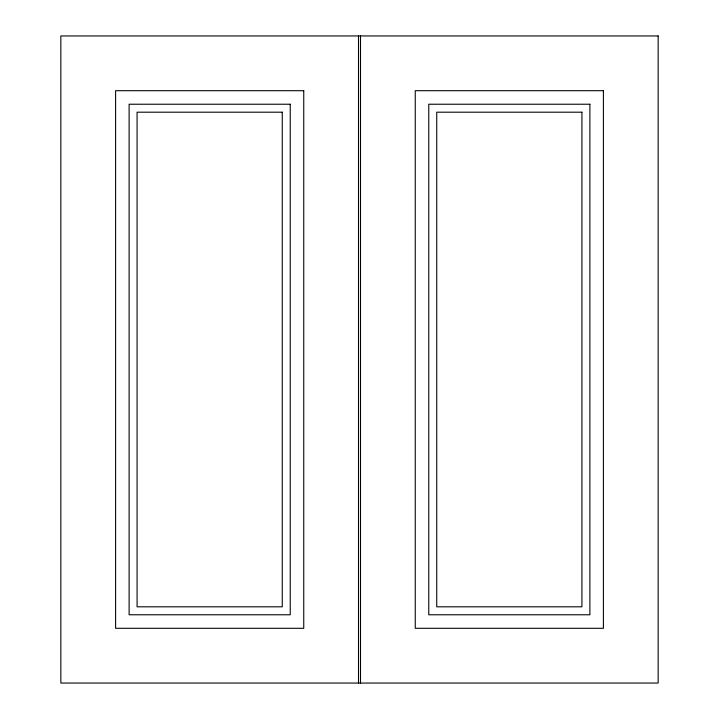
<?xml version="1.0" encoding="UTF-8"?>
<svg xmlns="http://www.w3.org/2000/svg" width="719" height="719" viewBox="0 0 719 719"><rect width="100%" height="100%" fill="white"/><g stroke="black" fill="none" stroke-linecap="round" stroke-linejoin="round"><path stroke-width="1.08" d="M360.498 35.95L360.498 683.05M358.502 35.95L358.502 683.05M658.164 35.95L60.836 35.95L60.836 683.05L658.164 683.05L658.164 35.95M303.751 90.702L115.597 90.702L115.597 628.298L303.751 628.298L303.751 90.702M603.403 90.702L415.249 90.702L415.249 628.298L603.403 628.298L603.403 90.702M290.233 104.228L129.114 104.228L129.114 614.772L290.233 614.772L290.233 104.228M589.886 104.228L428.767 104.228L428.767 614.772L589.886 614.772L589.886 104.228M282.261 112.191L137.077 112.191L137.077 606.809L282.261 606.809L282.261 112.191M581.923 112.191L436.739 112.191L436.739 606.809L581.923 606.809L581.923 112.191"/></g></svg>
